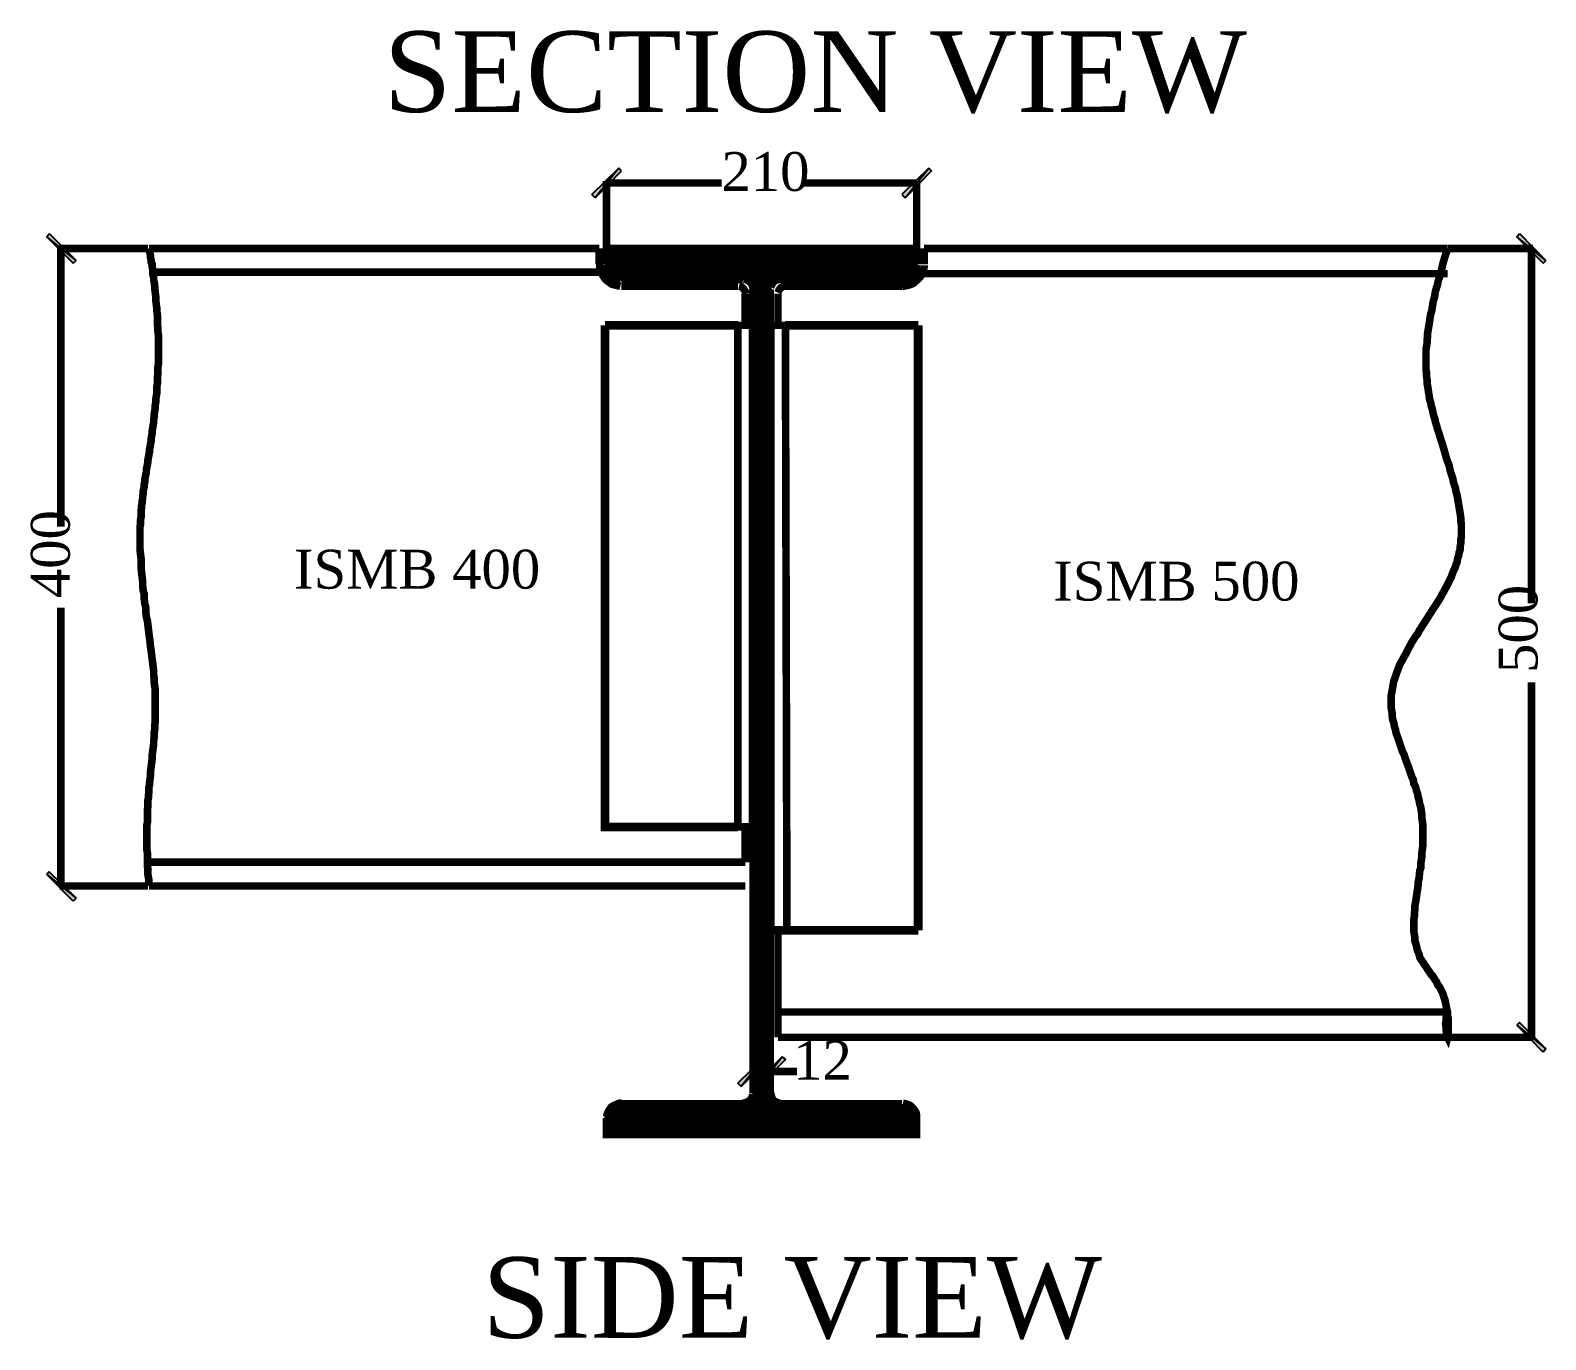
# Model space of a CAD drawing. Header units: millimetres. Extents: x 2741 to 2904, y 1625 to 1759.
# Drawn here: x 2752.2 to 2802.9, y 1625.7 to 1669.5 of the extents above; entities that cross this region are included whole.
import ezdxf

# ---------------------------------------------------------------- set-up
doc = ezdxf.new("R2010")
doc.units = ezdxf.units.MM
for name, color, linetype in [('H', 7, 'Continuous'), ('P', 7, 'Continuous'), ('T', 7, 'Continuous')]:
    doc.layers.add(name, color=color, linetype=linetype)
doc.styles.get("Standard").update_dxf_attribs({"font": 'arial.ttf'})

msp = doc.modelspace()

# ---------------------------------------------------------------- hatches: boundary and pattern name
at = {"layer": 'H', "linetype": 'Continuous'}
for points in [[(2771.052, 1663.864), (2770.964, 1663.952), (2771.846, 1664.852), (2771.934, 1664.746), (2771.052, 1663.864)], [(2781.424, 1663.864), (2781.318, 1663.952), (2782.217, 1664.852), (2782.306, 1664.746), (2781.424, 1663.864)], [(2753.695, 1661.765), (2753.607, 1661.677), (2752.708, 1662.559), (2752.813, 1662.647), (2753.695, 1661.765)], [(2802.855, 1661.765), (2802.784, 1661.677), (2801.885, 1662.559), (2801.973, 1662.647), (2802.855, 1661.765)], [(2753.695, 1640.422), (2753.607, 1640.334), (2752.708, 1641.216), (2752.813, 1641.322), (2753.695, 1640.422)], [(2802.855, 1635.377), (2802.784, 1635.289), (2801.885, 1636.171), (2801.973, 1636.277), (2802.855, 1635.377)], [(2775.938, 1634.143), (2775.85, 1634.231), (2776.732, 1635.13), (2776.82, 1635.025), (2775.938, 1634.143)], [(2776.538, 1634.143), (2776.432, 1634.231), (2777.331, 1635.13), (2777.42, 1635.025), (2776.538, 1634.143)]]:
    msp.add_hatch(color=256, dxfattribs=at).paths.add_polyline_path(points)

# ---------------------------------------------------------------- linework, layer by layer
at = {"layer": 'P'}
for points in [[(2770.946, 1663.97), (2771.846, 1664.852)], [(2771.846, 1664.852), (2771.052, 1663.864)], [(2771.846, 1664.852), (2771.052, 1663.864)], [(2771.934, 1664.764), (2771.846, 1664.852)], [(2782.217, 1664.852), (2781.318, 1663.97)], [(2781.424, 1663.864), (2782.217, 1664.852)], [(2781.424, 1663.864), (2782.217, 1664.852)], [(2782.217, 1664.852), (2782.306, 1664.764)], [(2771.052, 1663.864), (2771.934, 1664.764)], [(2782.306, 1664.764), (2781.424, 1663.864)], [(2771.052, 1663.864), (2770.946, 1663.97)], [(2781.318, 1663.97), (2781.424, 1663.864)], [(2752.708, 1662.559), (2752.796, 1662.665)], [(2753.695, 1661.765), (2752.708, 1662.559)], [(2752.708, 1662.559), (2753.589, 1661.677)], [(2753.695, 1661.765), (2752.708, 1662.559)], [(2752.796, 1662.665), (2753.695, 1661.765)], [(2801.885, 1662.559), (2801.973, 1662.665)], [(2802.855, 1661.765), (2801.885, 1662.559)], [(2801.885, 1662.559), (2802.767, 1661.677)], [(2802.855, 1661.765), (2801.885, 1662.559)], [(2801.973, 1662.665), (2802.855, 1661.765)], [(2753.589, 1661.677), (2753.695, 1661.765)], [(2802.767, 1661.677), (2802.855, 1661.765)], [(2752.796, 1641.322), (2752.708, 1641.234)], [(2752.708, 1641.234), (2753.695, 1640.44)], [(2752.708, 1641.234), (2753.695, 1640.44)], [(2753.589, 1640.334), (2752.708, 1641.234)], [(2753.695, 1640.44), (2752.796, 1641.322)], [(2753.695, 1640.44), (2753.589, 1640.334)], [(2801.973, 1636.277), (2801.885, 1636.189)], [(2801.885, 1636.189), (2802.855, 1635.395)], [(2801.885, 1636.189), (2802.855, 1635.395)], [(2802.767, 1635.289), (2801.885, 1636.189)], [(2802.855, 1635.395), (2801.973, 1636.277)], [(2775.832, 1634.249), (2776.732, 1635.13)], [(2776.732, 1635.13), (2775.938, 1634.143)], [(2776.732, 1635.13), (2775.938, 1634.143)], [(2775.938, 1634.143), (2776.82, 1635.042)], [(2777.314, 1635.13), (2776.432, 1634.249)], [(2776.52, 1634.143), (2777.314, 1635.13)], [(2776.52, 1634.143), (2777.314, 1635.13)], [(2777.42, 1635.042), (2776.52, 1634.143)], [(2776.82, 1635.042), (2776.732, 1635.13)], [(2777.314, 1635.13), (2777.42, 1635.042)], [(2802.855, 1635.395), (2802.767, 1635.289)], [(2775.938, 1634.143), (2775.832, 1634.249)], [(2776.432, 1634.249), (2776.52, 1634.143)]]:
    msp.add_lwpolyline(points, dxfattribs=at)
for points, const_width in [([(2771.44, 1662.189), (2771.44, 1664.429)], 0.254), ([(2771.44, 1664.358), (2775.285, 1664.358)], 0.254), ([(2781.812, 1664.358), (2777.966, 1664.358)], 0.254), ([(2781.812, 1662.189), (2781.812, 1664.429)], 0.254), ([(2756.094, 1662.171), (2753.131, 1662.171)], 0.254), ([(2753.184, 1662.171), (2753.184, 1652.858)], 0.254), ([(2756.129, 1662.171), (2756.147, 1662.083), (2756.165, 1662.012), (2756.182, 1661.924), (2756.182, 1661.853), (2756.2, 1661.783), (2756.2, 1661.712), (2756.235, 1661.642), (2756.235, 1661.554), (2756.253, 1661.483), (2756.253, 1661.412), (2756.253, 1661.342), (2756.271, 1661.271), (2756.288, 1661.183), (2756.288, 1661.113), (2756.306, 1661.042), (2756.324, 1660.901), (2756.324, 1660.83), (2756.341, 1660.689), (2756.359, 1660.548), (2756.359, 1660.425), (2756.376, 1660.284), (2756.394, 1660.16), (2756.394, 1660.072), (2756.412, 1659.948), (2756.412, 1659.754), (2756.412, 1659.631), (2756.429, 1659.507), (2756.429, 1659.384), (2756.447, 1659.26), (2756.447, 1659.119), (2756.447, 1659.014), (2756.447, 1658.89), (2756.447, 1658.767), (2756.447, 1658.643), (2756.447, 1658.537), (2756.447, 1658.431), (2756.447, 1658.308), (2756.429, 1658.202), (2756.429, 1658.096), (2756.429, 1657.973), (2756.412, 1657.867), (2756.412, 1657.761), (2756.412, 1657.655), (2756.394, 1657.55), (2756.394, 1657.444), (2756.394, 1657.338), (2756.376, 1657.232), (2756.359, 1657.126), (2756.359, 1657.038), (2756.341, 1656.932), (2756.341, 1656.826), (2756.324, 1656.738), (2756.306, 1656.632), (2756.306, 1656.544), (2756.288, 1656.456), (2756.288, 1656.35), (2756.271, 1656.262), (2756.253, 1656.156), (2756.235, 1656.068), (2756.235, 1655.98), (2756.218, 1655.891), (2756.2, 1655.803), (2756.2, 1655.715), (2756.182, 1655.627), (2756.165, 1655.521), (2756.147, 1655.45), (2756.147, 1655.362), (2756.129, 1655.274), (2756.112, 1655.186), (2756.094, 1655.098), (2756.094, 1655.027), (2756.077, 1654.939), (2756.059, 1654.851), (2756.041, 1654.763), (2756.041, 1654.674), (2756.024, 1654.604), (2756.006, 1654.516), (2755.988, 1654.445), (2755.988, 1654.357), (2755.971, 1654.286), (2755.971, 1654.198), (2755.953, 1654.128), (2755.935, 1654.039), (2755.935, 1653.951), (2755.918, 1653.881), (2755.918, 1653.81), (2755.9, 1653.722), (2755.9, 1653.651), (2755.883, 1653.563), (2755.883, 1653.493), (2755.865, 1653.404), (2755.865, 1653.334), (2755.865, 1653.246), (2755.865, 1653.175), (2755.847, 1653.087), (2755.847, 1653.016), (2755.847, 1652.946), (2755.83, 1652.858), (2755.83, 1652.787), (2755.83, 1652.716), (2755.83, 1652.628), (2755.83, 1652.558), (2755.83, 1652.487), (2755.83, 1652.399), (2755.83, 1652.328), (2755.83, 1652.24), (2755.83, 1652.17), (2755.83, 1652.099), (2755.847, 1651.94), (2755.865, 1651.799), (2755.865, 1651.64), (2755.865, 1651.482), (2755.883, 1651.341), (2755.9, 1651.182), (2755.918, 1651.041), (2755.918, 1650.9), (2755.935, 1650.741), (2755.971, 1650.6), (2755.971, 1650.441), (2755.988, 1650.3), (2756.024, 1650.159), (2756.024, 1650), (2756.041, 1649.859), (2756.077, 1649.718), (2756.094, 1649.577), (2756.112, 1649.436), (2756.129, 1649.277), (2756.147, 1649.153), (2756.165, 1649.012), (2756.182, 1648.854), (2756.2, 1648.73), (2756.218, 1648.589), (2756.235, 1648.448), (2756.253, 1648.307), (2756.271, 1648.166), (2756.288, 1648.042), (2756.288, 1647.901), (2756.306, 1647.778), (2756.306, 1647.636), (2756.324, 1647.513), (2756.341, 1647.425), (2756.341, 1647.301), (2756.341, 1647.178), (2756.341, 1647.054), (2756.341, 1646.913), (2756.341, 1646.719), (2756.341, 1646.596), (2756.341, 1646.472), (2756.341, 1646.349), (2756.324, 1646.225), (2756.324, 1646.102), (2756.306, 1645.978), (2756.306, 1645.837), (2756.288, 1645.714), (2756.288, 1645.59), (2756.271, 1645.467), (2756.253, 1645.343), (2756.235, 1645.202), (2756.235, 1645.079), (2756.218, 1644.955), (2756.2, 1644.814), (2756.182, 1644.691), (2756.182, 1644.55), (2756.165, 1644.409), (2756.147, 1644.285), (2756.147, 1644.215), (2756.129, 1644.144), (2756.129, 1644.003), (2756.112, 1643.862), (2756.112, 1643.791), (2756.094, 1643.721), (2756.094, 1643.65), (2756.094, 1643.562), (2756.094, 1643.491), (2756.077, 1643.421), (2756.077, 1643.35), (2756.077, 1643.28), (2756.077, 1643.191), (2756.077, 1643.121), (2756.077, 1643.033), (2756.077, 1642.962), (2756.059, 1642.874), (2756.059, 1642.803), (2756.059, 1642.715), (2756.059, 1642.645), (2756.059, 1642.556), (2756.059, 1642.486), (2756.059, 1642.398), (2756.059, 1642.31), (2756.059, 1642.221), (2756.059, 1642.133), (2756.059, 1642.063), (2756.077, 1641.957), (2756.077, 1641.869), (2756.077, 1641.78), (2756.077, 1641.692), (2756.077, 1641.604), (2756.077, 1641.516), (2756.094, 1641.428), (2756.094, 1641.322), (2756.094, 1641.234), (2756.112, 1641.128), (2756.129, 1641.04), (2756.129, 1640.934), (2756.129, 1640.845)], 0.254), ([(2771.193, 1662.171), (2756.129, 1662.171)], 0.254), ([(2771.193, 1662.171), (2771.193, 1661.642)], 0.254), ([(2771.44, 1662.03), (2771.581, 1662.171)], 0.254), ([(2771.44, 1661.818), (2771.793, 1662.171)], 0.254), ([(2771.44, 1661.589), (2772.022, 1662.171)], 0.254), ([(2781.812, 1661.642), (2781.812, 1662.171), (2771.44, 1662.171), (2771.44, 1661.642)], 0.254), ([(2771.493, 1661.412), (2772.234, 1662.171)], 0.254), ([(2771.581, 1661.289), (2772.463, 1662.171)], 0.254), ([(2771.705, 1661.183), (2772.692, 1662.171)], 0.254), ([(2771.881, 1661.13), (2772.904, 1662.171)], 0.254), ([(2772.11, 1661.13), (2773.133, 1662.171)], 0.254), ([(2772.322, 1661.13), (2773.345, 1662.171)], 0.254), ([(2772.551, 1661.13), (2773.574, 1662.171)], 0.254), ([(2772.763, 1661.13), (2773.804, 1662.171)], 0.254), ([(2772.992, 1661.13), (2774.015, 1662.171)], 0.254), ([(2773.222, 1661.13), (2774.245, 1662.171)], 0.254), ([(2773.433, 1661.13), (2774.456, 1662.171)], 0.254), ([(2773.663, 1661.13), (2774.686, 1662.171)], 0.254), ([(2773.874, 1661.13), (2774.915, 1662.171)], 0.254), ([(2774.086, 1661.13), (2775.127, 1662.171)], 0.254), ([(2774.315, 1661.13), (2775.338, 1662.171)], 0.254), ([(2774.527, 1661.13), (2775.568, 1662.171)], 0.254), ([(2774.756, 1661.13), (2775.779, 1662.171)], 0.254), ([(2774.985, 1661.13), (2776.009, 1662.171)], 0.254), ([(2775.197, 1661.13), (2776.238, 1662.171)], 0.254), ([(2775.426, 1661.13), (2776.449, 1662.171)], 0.254), ([(2775.656, 1661.13), (2776.679, 1662.171)], 0.254), ([(2775.867, 1661.13), (2776.89, 1662.171)], 0.254), ([(2776.079, 1661.13), (2777.12, 1662.171)], 0.254), ([(2776.22, 1661.042), (2777.349, 1662.171)], 0.254), ([(2776.308, 1660.919), (2777.561, 1662.171)], 0.254), ([(2776.344, 1660.707), (2777.79, 1662.171)], 0.254), ([(2776.344, 1660.495), (2778.002, 1662.171)], 0.254), ([(2777.19, 1661.13), (2778.231, 1662.171)], 0.254), ([(2777.42, 1661.13), (2778.46, 1662.171)], 0.254), ([(2777.649, 1661.13), (2778.672, 1662.171)], 0.254), ([(2777.878, 1661.13), (2778.901, 1662.171)], 0.254), ([(2778.09, 1661.13), (2779.113, 1662.171)], 0.254), ([(2778.302, 1661.13), (2779.325, 1662.171)], 0.254), ([(2778.531, 1661.13), (2779.554, 1662.171)], 0.254), ([(2778.743, 1661.13), (2779.783, 1662.171)], 0.254), ([(2778.972, 1661.13), (2779.995, 1662.171)], 0.254), ([(2779.201, 1661.13), (2780.224, 1662.171)], 0.254), ([(2779.413, 1661.13), (2780.436, 1662.171)], 0.254), ([(2779.642, 1661.13), (2780.665, 1662.171)], 0.254), ([(2779.854, 1661.13), (2780.894, 1662.171)], 0.254), ([(2780.083, 1661.13), (2781.106, 1662.171)], 0.254), ([(2780.312, 1661.13), (2781.335, 1662.171)], 0.254), ([(2780.524, 1661.13), (2781.547, 1662.171)], 0.254), ([(2780.753, 1661.13), (2781.776, 1662.171)], 0.254), ([(2782.059, 1661.642), (2782.059, 1662.171)], 0.254), ([(2782.059, 1662.171), (2799.574, 1662.171)], 0.254), ([(2799.574, 1662.171), (2799.433, 1661.73), (2799.38, 1661.501), (2799.327, 1661.289), (2799.257, 1661.077), (2799.239, 1660.971), (2799.204, 1660.866), (2799.168, 1660.742), (2799.151, 1660.636), (2799.133, 1660.53), (2799.098, 1660.425), (2799.08, 1660.319), (2799.063, 1660.213), (2799.045, 1660.09), (2799.01, 1659.984), (2798.992, 1659.878), (2798.974, 1659.754), (2798.957, 1659.649), (2798.939, 1659.543), (2798.921, 1659.437), (2798.904, 1659.331), (2798.904, 1659.225), (2798.886, 1659.102), (2798.886, 1658.996), (2798.869, 1658.89), (2798.851, 1658.784), (2798.851, 1658.678), (2798.851, 1658.555), (2798.851, 1658.449), (2798.851, 1658.326), (2798.851, 1658.22), (2798.851, 1658.114), (2798.869, 1658.008), (2798.869, 1657.902), (2798.886, 1657.779), (2798.886, 1657.673), (2798.904, 1657.567), (2798.921, 1657.461), (2798.939, 1657.338), (2798.957, 1657.232), (2798.974, 1657.109), (2799.01, 1657.003), (2799.027, 1656.897), (2799.063, 1656.791), (2799.08, 1656.685), (2799.115, 1656.562), (2799.151, 1656.456), (2799.168, 1656.35), (2799.204, 1656.244), (2799.239, 1656.121), (2799.274, 1656.015), (2799.345, 1655.786), (2799.415, 1655.574), (2799.539, 1655.133), (2799.627, 1654.904), (2799.645, 1654.798), (2799.68, 1654.674), (2799.715, 1654.569), (2799.75, 1654.463), (2799.768, 1654.357), (2799.803, 1654.251), (2799.839, 1654.145), (2799.856, 1654.022), (2799.892, 1653.916), (2799.909, 1653.81), (2799.927, 1653.704), (2799.944, 1653.598), (2799.962, 1653.493), (2799.98, 1653.387), (2799.997, 1653.281), (2800.015, 1653.157), (2800.015, 1653.052), (2800.033, 1652.946), (2800.033, 1652.84), (2800.033, 1652.734), (2800.033, 1652.628), (2800.033, 1652.522), (2800.015, 1652.417), (2800.015, 1652.311), (2799.997, 1652.205), (2799.997, 1652.099), (2799.962, 1652.011), (2799.944, 1651.905), (2799.909, 1651.799), (2799.892, 1651.693), (2799.856, 1651.588), (2799.821, 1651.482), (2799.768, 1651.376), (2799.733, 1651.288), (2799.698, 1651.182), (2799.645, 1651.076), (2799.592, 1650.97), (2799.539, 1650.864), (2799.486, 1650.776), (2799.433, 1650.67), (2799.38, 1650.582), (2799.327, 1650.476), (2799.257, 1650.37), (2799.204, 1650.282), (2799.133, 1650.176), (2799.063, 1650.071), (2798.939, 1649.877), (2798.816, 1649.683), (2798.692, 1649.489), (2798.622, 1649.383), (2798.569, 1649.277), (2798.498, 1649.189), (2798.445, 1649.1), (2798.375, 1648.995), (2798.322, 1648.889), (2798.269, 1648.801), (2798.216, 1648.695), (2798.163, 1648.589), (2798.11, 1648.501), (2798.057, 1648.395), (2798.004, 1648.307), (2797.951, 1648.201), (2797.916, 1648.095), (2797.881, 1648.007), (2797.845, 1647.901), (2797.81, 1647.795), (2797.775, 1647.707), (2797.757, 1647.619), (2797.74, 1647.513), (2797.722, 1647.407), (2797.704, 1647.301), (2797.687, 1647.213), (2797.687, 1647.107), (2797.687, 1647.001), (2797.687, 1646.896), (2797.687, 1646.807), (2797.704, 1646.702), (2797.722, 1646.596), (2797.722, 1646.508), (2797.74, 1646.402), (2797.775, 1646.296), (2797.793, 1646.19), (2797.828, 1646.084), (2797.845, 1645.978), (2797.881, 1645.873), (2797.916, 1645.784), (2797.951, 1645.679), (2797.987, 1645.573), (2798.022, 1645.467), (2798.057, 1645.361), (2798.11, 1645.255), (2798.145, 1645.149), (2798.181, 1645.044), (2798.269, 1644.814), (2798.304, 1644.708), (2798.339, 1644.603), (2798.375, 1644.497), (2798.428, 1644.391), (2798.445, 1644.267), (2798.498, 1644.162), (2798.533, 1644.038), (2798.569, 1643.932), (2798.586, 1643.826), (2798.622, 1643.703), (2798.639, 1643.597), (2798.674, 1643.491), (2798.692, 1643.368), (2798.71, 1643.244), (2798.71, 1643.139), (2798.727, 1643.015), (2798.745, 1642.892), (2798.745, 1642.768), (2798.745, 1642.662), (2798.745, 1642.539), (2798.745, 1642.415), (2798.745, 1642.292), (2798.745, 1642.186), (2798.727, 1642.063), (2798.71, 1641.939), (2798.71, 1641.816), (2798.692, 1641.692), (2798.674, 1641.586), (2798.674, 1641.445), (2798.639, 1641.339), (2798.622, 1641.11), (2798.586, 1640.969), (2798.586, 1640.863), (2798.569, 1640.74), (2798.551, 1640.634), (2798.533, 1640.51), (2798.516, 1640.387), (2798.498, 1640.281), (2798.48, 1640.175), (2798.48, 1640.052), (2798.463, 1639.946), (2798.463, 1639.84), (2798.445, 1639.734), (2798.445, 1639.628), (2798.445, 1639.523), (2798.445, 1639.417), (2798.445, 1639.311), (2798.463, 1639.205), (2798.48, 1639.117), (2798.48, 1639.011), (2798.516, 1638.905), (2798.533, 1638.835), (2798.551, 1638.729), (2798.586, 1638.641), (2798.622, 1638.552), (2798.639, 1638.464), (2798.692, 1638.376), (2798.745, 1638.305), (2798.798, 1638.217), (2798.851, 1638.147), (2798.904, 1638.059), (2798.957, 1637.988), (2799.01, 1637.9), (2799.08, 1637.829), (2799.133, 1637.741), (2799.204, 1637.635), (2799.239, 1637.547), (2799.309, 1637.459), (2799.362, 1637.353), (2799.415, 1637.247), (2799.451, 1637.124), (2799.486, 1637.035), (2799.504, 1636.93), (2799.521, 1636.859), (2799.539, 1636.753), (2799.556, 1636.683), (2799.574, 1636.612), (2799.574, 1636.489), (2799.592, 1636.418), (2799.592, 1636.33), (2799.592, 1636.259), (2799.592, 1636.189), (2799.592, 1636.101), (2799.592, 1636.012), (2799.592, 1635.924), (2799.592, 1635.854), (2799.574, 1635.783), (2799.539, 1635.854), (2799.539, 1635.942), (2799.521, 1636.03), (2799.521, 1636.136), (2799.504, 1636.242), (2799.521, 1636.312), (2799.521, 1636.418), (2799.539, 1636.524), (2799.556, 1636.612), (2799.574, 1636.683)], 0.254), ([(2799.592, 1662.171), (2802.432, 1662.171)], 0.254), ([(2802.379, 1662.171), (2802.379, 1650.3)], 0.254), ([(2771.211, 1661.642), (2771.211, 1661.536), (2771.228, 1661.465), (2771.246, 1661.395), (2771.281, 1661.324), (2771.317, 1661.254), (2771.352, 1661.201), (2771.387, 1661.148), (2771.44, 1661.095), (2771.493, 1661.06), (2771.564, 1661.007), (2771.616, 1660.971), (2771.687, 1660.954), (2771.758, 1660.936), (2771.828, 1660.919), (2771.899, 1660.901)], 0.254), ([(2771.44, 1661.642), (2771.458, 1661.571), (2771.475, 1661.465), (2771.511, 1661.395), (2771.581, 1661.307), (2771.652, 1661.254), (2771.722, 1661.201), (2771.81, 1661.165), (2771.916, 1661.148)], 0.254), ([(2780.965, 1661.13), (2781.812, 1661.977)], 0.254), ([(2781.194, 1661.13), (2781.812, 1661.765)], 0.254), ([(2771.246, 1661.377), (2756.129, 1661.377)], 0.254), ([(2771.934, 1661.13), (2775.991, 1661.13)], 0.254), ([(2776.344, 1660.813), (2776.326, 1660.883), (2776.291, 1660.989), (2776.22, 1661.06), (2776.132, 1661.113), (2776.044, 1661.148)], 0.254), ([(2777.279, 1661.148), (2777.19, 1661.13), (2777.084, 1661.095), (2777.014, 1661.042), (2776.961, 1660.954), (2776.926, 1660.866)], 0.254), ([(2777.261, 1661.13), (2781.318, 1661.13)], 0.254), ([(2781.318, 1661.148), (2781.406, 1661.148), (2781.494, 1661.183), (2781.582, 1661.218), (2781.653, 1661.271), (2781.724, 1661.342), (2781.776, 1661.43), (2781.794, 1661.518), (2781.812, 1661.624)], 0.254), ([(2781.318, 1660.901), (2781.441, 1660.919), (2781.512, 1660.936), (2781.582, 1660.954), (2781.635, 1660.971), (2781.706, 1661.007), (2781.759, 1661.06), (2781.812, 1661.095), (2781.865, 1661.148), (2781.918, 1661.201), (2781.953, 1661.254), (2781.988, 1661.324), (2782.023, 1661.395), (2782.041, 1661.465), (2782.059, 1661.536), (2782.059, 1661.606)], 0.254), ([(2781.424, 1661.148), (2781.794, 1661.536)], 0.254), ([(2781.988, 1661.324), (2799.574, 1661.324)], 0.254), ([(2771.934, 1660.901), (2775.832, 1660.901)], 0.254), ([(2776.097, 1660.654), (2776.079, 1660.725), (2776.026, 1660.813), (2775.956, 1660.883), (2775.867, 1660.901)], 0.254), ([(2776.079, 1660.654), (2776.079, 1659.596)], 0.254), ([(2776.079, 1659.596), (2776.079, 1660.654), (2776.079, 1659.596)], 0.254), ([(2776.344, 1660.795), (2776.344, 1641.639)], 0.296), ([(2776.344, 1660.266), (2776.926, 1660.866)], 0.254), ([(2776.344, 1660.795), (2776.344, 1633.913)], 0.254), ([(2776.344, 1660.054), (2776.908, 1660.636)], 0.254), ([(2776.908, 1660.795), (2776.908, 1633.913)], 0.254), ([(2777.42, 1660.901), (2777.349, 1660.901), (2777.261, 1660.848), (2777.208, 1660.777), (2777.173, 1660.689)], 0.254), ([(2777.173, 1659.596), (2777.173, 1660.654)], 0.254), ([(2777.42, 1660.901), (2781.318, 1660.901)], 0.254), ([(2776.344, 1659.825), (2776.908, 1660.425)], 0.254), ([(2776.344, 1659.596), (2776.908, 1660.195)], 0.254), ([(2771.387, 1659.596), (2775.832, 1659.596)], 0.296), ([(2775.832, 1642.821), (2771.387, 1642.821), (2771.387, 1659.596)], 0.296), ([(2776.344, 1659.384), (2776.908, 1659.966)], 0.254), ([(2776.344, 1659.155), (2776.908, 1659.754)], 0.254), ([(2776.908, 1659.596), (2776.908, 1639.364)], 0.296), ([(2777.173, 1659.596), (2777.173, 1660.001)], 0.254), ([(2781.865, 1659.596), (2777.42, 1659.596)], 0.296), ([(2781.865, 1659.596), (2781.865, 1639.364)], 0.296), ([(2775.832, 1659.596), (2775.832, 1642.821)], 0.254), ([(2775.832, 1659.596), (2776.344, 1659.596)], 0.254), ([(2776.344, 1659.596), (2776.344, 1642.821)], 0.254), ([(2776.344, 1658.943), (2776.908, 1659.525)], 0.254), ([(2776.344, 1658.714), (2776.908, 1659.313)], 0.254), ([(2777.42, 1659.596), (2776.908, 1659.596)], 0.254), ([(2777.473, 1639.364), (2777.42, 1659.596)], 0.254), ([(2776.344, 1658.484), (2776.908, 1659.084)], 0.254), ([(2776.344, 1658.273), (2776.908, 1658.855)], 0.254), ([(2776.344, 1658.061), (2776.908, 1658.643)], 0.254), ([(2776.344, 1657.832), (2776.908, 1658.431)], 0.254), ([(2776.344, 1657.62), (2776.908, 1658.202)], 0.254), ([(2776.344, 1657.391), (2776.908, 1657.99)], 0.254), ([(2776.344, 1657.161), (2776.908, 1657.761)], 0.254), ([(2776.344, 1656.95), (2776.908, 1657.532)], 0.254), ([(2776.344, 1656.72), (2776.908, 1657.32)], 0.254), ([(2776.344, 1656.509), (2776.908, 1657.091)], 0.254), ([(2776.344, 1656.28), (2776.908, 1656.879)], 0.254), ([(2776.344, 1656.05), (2776.908, 1656.65)], 0.254), ([(2776.344, 1655.839), (2776.908, 1656.421)], 0.254), ([(2776.344, 1655.609), (2776.908, 1656.209)], 0.254), ([(2776.344, 1655.398), (2776.908, 1655.98)], 0.254), ([(2776.344, 1655.168), (2776.908, 1655.768)], 0.254), ([(2776.344, 1654.939), (2776.908, 1655.539)], 0.254), ([(2776.344, 1654.727), (2776.908, 1655.309)], 0.254), ([(2776.344, 1654.498), (2776.908, 1655.098)], 0.254), ([(2776.344, 1654.286), (2776.908, 1654.868)], 0.254), ([(2776.344, 1654.057), (2776.908, 1654.657)], 0.254), ([(2776.344, 1653.845), (2776.908, 1654.445)], 0.254), ([(2776.344, 1653.616), (2776.908, 1654.216)], 0.254), ([(2776.344, 1653.404), (2776.908, 1653.986)], 0.254), ([(2776.344, 1653.175), (2776.908, 1653.775)], 0.254), ([(2776.344, 1652.963), (2776.908, 1653.545)], 0.254), ([(2776.344, 1652.734), (2776.908, 1653.334)], 0.254), ([(2776.344, 1652.505), (2776.908, 1653.105)], 0.254), ([(2776.344, 1652.293), (2776.908, 1652.875)], 0.254), ([(2776.344, 1652.064), (2776.908, 1652.664)], 0.254), ([(2776.344, 1651.852), (2776.908, 1652.434)], 0.254), ([(2776.344, 1651.623), (2776.908, 1652.223)], 0.254), ([(2776.344, 1651.394), (2776.908, 1651.993)], 0.254), ([(2776.344, 1651.182), (2776.908, 1651.764)], 0.254), ([(2776.344, 1650.953), (2776.908, 1651.552)], 0.254), ([(2776.344, 1650.741), (2776.908, 1651.323)], 0.254), ([(2776.344, 1650.512), (2776.908, 1651.111)], 0.254), ([(2776.344, 1650.282), (2776.908, 1650.882)], 0.254), ([(2776.344, 1650.071), (2776.908, 1650.653)], 0.254), ([(2753.184, 1640.845), (2753.184, 1650.159)], 0.254), ([(2776.344, 1649.859), (2776.908, 1650.441)], 0.254), ([(2776.344, 1649.63), (2776.908, 1650.229)], 0.254), ([(2776.344, 1649.418), (2776.908, 1650)], 0.254), ([(2776.344, 1649.189), (2776.908, 1649.788)], 0.254), ([(2776.344, 1648.959), (2776.908, 1649.559)], 0.254), ([(2776.344, 1648.748), (2776.908, 1649.33)], 0.254), ([(2776.344, 1648.518), (2776.908, 1649.118)], 0.254), ([(2776.344, 1648.307), (2776.908, 1648.889)], 0.254), ([(2776.344, 1648.077), (2776.908, 1648.677)], 0.254), ([(2776.344, 1647.848), (2776.908, 1648.448)], 0.254), ([(2776.344, 1647.636), (2776.908, 1648.219)], 0.254), ([(2776.344, 1647.407), (2776.908, 1648.007)], 0.254), ([(2776.344, 1647.195), (2776.908, 1647.778)], 0.254), ([(2776.344, 1646.966), (2776.908, 1647.566)], 0.254), ([(2802.379, 1635.783), (2802.379, 1647.654)], 0.254), ([(2776.344, 1646.737), (2776.908, 1647.337)], 0.254), ([(2776.344, 1646.525), (2776.908, 1647.107)], 0.254), ([(2776.344, 1646.296), (2776.908, 1646.896)], 0.254), ([(2776.344, 1646.084), (2776.908, 1646.666)], 0.254), ([(2776.344, 1645.855), (2776.908, 1646.455)], 0.254), ([(2776.344, 1645.643), (2776.908, 1646.243)], 0.254), ([(2776.344, 1645.414), (2776.908, 1646.014)], 0.254), ([(2776.344, 1645.202), (2776.908, 1645.784)], 0.254), ([(2776.344, 1644.973), (2776.908, 1645.573)], 0.254), ([(2776.344, 1644.761), (2776.908, 1645.343)], 0.254), ([(2776.344, 1644.532), (2776.908, 1645.132)], 0.254), ([(2776.344, 1644.303), (2776.908, 1644.902)], 0.254), ([(2776.344, 1644.091), (2776.908, 1644.673)], 0.254), ([(2776.344, 1643.862), (2776.908, 1644.461)], 0.254), ([(2776.344, 1643.65), (2776.908, 1644.232)], 0.254), ([(2776.344, 1643.421), (2776.908, 1644.02)], 0.254), ([(2776.344, 1643.191), (2776.908, 1643.791)], 0.254), ([(2776.344, 1642.98), (2776.908, 1643.562)], 0.254), ([(2776.344, 1642.75), (2776.908, 1643.35)], 0.254), ([(2776.344, 1642.539), (2776.908, 1643.121)], 0.254), ([(2776.344, 1642.31), (2776.908, 1642.909)], 0.254), ([(2775.832, 1642.821), (2776.344, 1642.821)], 0.254), ([(2776.079, 1641.639), (2776.079, 1642.821)], 0.254), ([(2776.344, 1642.08), (2776.908, 1642.68)], 0.254), ([(2776.344, 1641.869), (2776.908, 1642.451)], 0.254), ([(2776.344, 1641.639), (2776.908, 1642.239)], 0.254), ([(2776.344, 1641.428), (2776.908, 1642.027)], 0.254), ([(2771.44, 1641.639), (2756.129, 1641.639)], 0.254), ([(2771.44, 1641.639), (2776.079, 1641.639)], 0.254), ([(2776.344, 1641.216), (2776.908, 1641.798)], 0.254), ([(2776.344, 1640.987), (2776.908, 1641.586)], 0.254), ([(2776.344, 1640.757), (2776.908, 1641.357)], 0.254), ([(2776.344, 1640.546), (2776.908, 1641.128)], 0.254), ([(2776.344, 1640.316), (2776.908, 1640.916)], 0.254), ([(2756.094, 1640.845), (2753.131, 1640.845)], 0.254), ([(2771.44, 1640.845), (2756.129, 1640.845)], 0.254), ([(2771.44, 1640.845), (2776.079, 1640.845)], 0.254), ([(2776.344, 1640.105), (2776.908, 1640.687)], 0.254), ([(2776.344, 1639.875), (2776.908, 1640.475)], 0.254), ([(2776.344, 1639.646), (2776.908, 1640.246)], 0.254), ([(2776.344, 1639.434), (2776.908, 1640.016)], 0.254), ([(2776.344, 1639.205), (2776.908, 1639.805)], 0.254), ([(2776.344, 1638.993), (2776.908, 1639.575)], 0.254), ([(2776.344, 1638.764), (2776.908, 1639.364)], 0.254), ([(2776.908, 1639.364), (2781.865, 1639.364)], 0.296), ([(2777.173, 1637.282), (2777.173, 1639.364)], 0.254), ([(2777.772, 1639.364), (2777.667, 1639.364)], 0.254), ([(2778.072, 1639.364), (2777.949, 1639.364)], 0.254), ([(2778.372, 1639.364), (2778.249, 1639.364)], 0.254), ([(2778.672, 1639.364), (2778.531, 1639.364)], 0.254), ([(2778.954, 1639.364), (2778.831, 1639.364)], 0.254), ([(2779.254, 1639.364), (2779.131, 1639.364)], 0.254), ([(2779.554, 1639.364), (2779.43, 1639.364)], 0.254), ([(2779.854, 1639.364), (2779.73, 1639.364)], 0.254), ([(2780.154, 1639.364), (2780.013, 1639.364)], 0.254), ([(2780.436, 1639.364), (2780.312, 1639.364)], 0.254), ([(2780.736, 1639.364), (2780.612, 1639.364)], 0.254), ([(2781.036, 1639.364), (2780.912, 1639.364)], 0.254), ([(2781.335, 1639.364), (2781.212, 1639.364)], 0.254), ([(2781.635, 1639.364), (2781.494, 1639.364)], 0.254), ([(2776.344, 1638.535), (2776.908, 1639.135)], 0.254), ([(2776.344, 1638.323), (2776.908, 1638.905)], 0.254), ([(2776.344, 1638.094), (2776.908, 1638.694)], 0.254), ([(2776.344, 1637.882), (2776.908, 1638.464)], 0.254), ([(2776.344, 1637.653), (2776.908, 1638.253)], 0.254), ([(2776.344, 1637.424), (2776.908, 1638.023)], 0.254), ([(2776.344, 1637.212), (2776.908, 1637.812)], 0.254), ([(2776.344, 1637), (2776.908, 1637.582)], 0.254), ([(2776.344, 1636.771), (2776.908, 1637.371)], 0.254), ([(2776.344, 1636.559), (2776.908, 1637.141)], 0.254), ([(2776.344, 1636.33), (2776.908, 1636.93)], 0.254), ([(2777.173, 1635.783), (2777.173, 1636.63), (2777.173, 1637.282)], 0.254), ([(2776.344, 1636.101), (2776.908, 1636.7)], 0.254), ([(2776.344, 1635.889), (2776.908, 1636.471)], 0.254), ([(2781.812, 1636.63), (2777.173, 1636.63)], 0.254), ([(2781.812, 1636.63), (2799.574, 1636.63)], 0.254), ([(2776.344, 1635.66), (2776.908, 1636.259)], 0.254), ([(2776.344, 1635.448), (2776.908, 1636.03)], 0.254), ([(2776.344, 1635.219), (2776.908, 1635.818)], 0.254), ([(2781.812, 1635.783), (2777.173, 1635.783)], 0.254), ([(2781.812, 1635.783), (2799.574, 1635.783)], 0.254), ([(2799.592, 1635.783), (2802.432, 1635.783)], 0.254), ([(2776.344, 1634.989), (2776.908, 1635.589)], 0.254), ([(2776.344, 1634.778), (2776.908, 1635.36)], 0.254), ([(2776.344, 1634.548), (2776.908, 1635.148)], 0.254), ([(2776.344, 1634.337), (2776.908, 1634.919)], 0.254), ([(2776.326, 1633.878), (2776.908, 1634.478)], 0.254), ([(2776.344, 1634.107), (2776.908, 1634.707)], 0.254), ([(2776.344, 1633.949), (2776.344, 1634.707)], 0.254), ([(2776.344, 1634.637), (2776.908, 1634.637), (2777.808, 1634.637)], 0.254), ([(2776.908, 1633.949), (2776.908, 1634.707)], 0.254), ([(2775.197, 1632.538), (2776.908, 1634.249)], 0.254), ([(2775.426, 1632.538), (2776.908, 1634.037)], 0.254), ([(2775.656, 1632.538), (2776.943, 1633.825)], 0.254), ([(2775.991, 1633.578), (2776.079, 1633.596), (2776.167, 1633.631), (2776.238, 1633.684), (2776.308, 1633.772), (2776.326, 1633.878)], 0.254), ([(2776.926, 1633.931), (2776.943, 1633.843), (2776.979, 1633.737), (2777.032, 1633.666), (2777.12, 1633.614), (2777.226, 1633.578)], 0.254), ([(2771.934, 1633.578), (2771.863, 1633.578), (2771.775, 1633.543), (2771.687, 1633.508), (2771.599, 1633.455), (2771.546, 1633.384), (2771.493, 1633.296), (2771.458, 1633.208), (2771.44, 1633.12)], 0.254), ([(2771.44, 1632.996), (2772.022, 1633.561)], 0.254), ([(2771.44, 1632.767), (2772.234, 1633.561)], 0.254), ([(2771.44, 1632.555), (2772.463, 1633.561)], 0.254), ([(2771.475, 1633.243), (2771.775, 1633.543)], 0.254), ([(2771.652, 1632.538), (2772.692, 1633.561)], 0.254), ([(2771.881, 1632.538), (2772.904, 1633.561)], 0.254), ([(2775.991, 1633.561), (2771.934, 1633.561)], 0.254), ([(2772.11, 1632.538), (2773.133, 1633.561)], 0.254), ([(2772.322, 1632.538), (2773.345, 1633.561)], 0.254), ([(2772.551, 1632.538), (2773.574, 1633.561)], 0.254), ([(2772.763, 1632.538), (2773.804, 1633.561)], 0.254), ([(2772.992, 1632.538), (2774.015, 1633.561)], 0.254), ([(2773.222, 1632.538), (2774.245, 1633.561)], 0.254), ([(2773.433, 1632.538), (2774.456, 1633.561)], 0.254), ([(2773.663, 1632.538), (2774.686, 1633.561)], 0.254), ([(2773.874, 1632.538), (2774.915, 1633.561)], 0.254), ([(2774.104, 1632.538), (2775.127, 1633.561)], 0.254), ([(2774.333, 1632.538), (2775.356, 1633.561)], 0.254), ([(2774.527, 1632.538), (2775.568, 1633.561)], 0.254), ([(2774.756, 1632.538), (2775.779, 1633.561)], 0.254), ([(2774.985, 1632.538), (2776.009, 1633.561)], 0.254), ([(2775.867, 1632.538), (2777.014, 1633.684)], 0.254), ([(2776.097, 1632.538), (2777.137, 1633.596)], 0.254), ([(2776.308, 1632.538), (2777.349, 1633.561)], 0.254), ([(2776.538, 1632.538), (2777.561, 1633.561)], 0.254), ([(2776.767, 1632.538), (2777.79, 1633.561)], 0.254), ([(2776.979, 1632.538), (2778.002, 1633.561)], 0.254), ([(2777.208, 1632.538), (2778.231, 1633.561)], 0.254), ([(2781.318, 1633.561), (2777.261, 1633.561)], 0.254), ([(2777.42, 1632.538), (2778.46, 1633.561)], 0.254), ([(2777.649, 1632.538), (2778.672, 1633.561)], 0.254), ([(2777.878, 1632.538), (2778.901, 1633.561)], 0.254), ([(2778.09, 1632.538), (2779.113, 1633.561)], 0.254), ([(2778.319, 1632.538), (2779.342, 1633.561)], 0.254), ([(2778.531, 1632.538), (2779.572, 1633.561)], 0.254), ([(2778.743, 1632.538), (2779.783, 1633.561)], 0.254), ([(2778.972, 1632.538), (2779.995, 1633.561)], 0.254), ([(2779.201, 1632.538), (2780.224, 1633.561)], 0.254), ([(2779.413, 1632.538), (2780.436, 1633.561)], 0.254), ([(2779.642, 1632.538), (2780.665, 1633.561)], 0.254), ([(2779.854, 1632.538), (2780.894, 1633.561)], 0.254), ([(2780.083, 1632.538), (2781.106, 1633.561)], 0.254), ([(2780.312, 1632.538), (2781.335, 1633.561)], 0.254), ([(2780.524, 1632.538), (2781.512, 1633.525)], 0.254), ([(2780.753, 1632.538), (2781.653, 1633.437)], 0.254), ([(2780.965, 1632.538), (2781.741, 1633.331)], 0.254), ([(2781.812, 1633.084), (2781.812, 1633.155), (2781.794, 1633.261), (2781.741, 1633.349), (2781.688, 1633.42), (2781.618, 1633.49), (2781.547, 1633.525), (2781.441, 1633.561), (2781.353, 1633.578)], 0.254), ([(2771.44, 1633.084), (2771.44, 1632.538), (2781.812, 1632.538), (2781.812, 1633.084)], 0.254), ([(2781.194, 1632.538), (2781.812, 1633.155)], 0.254), ([(2781.424, 1632.538), (2781.812, 1632.943)], 0.254), ([(2781.635, 1632.538), (2781.812, 1632.714)], 0.254)]:
    msp.add_lwpolyline(points, dxfattribs=dict(at, const_width=const_width))

# ---------------------------------------------------------------- texts
at = {"layer": 'T', "attachment_point": 7}
for s, insert, char_height in [('{\\fTimes New Roman|b0|i0|c0|p18;SECTION VIEW}', (2763.981, 1666.672), 2.7), ('{\\fTimes New Roman|b0|i0|c0|p18;210}', (2775.281, 1664.072), 1.3), ('{\\fTimes New Roman|b0|i0|c0|p18;ISMB 400}', (2760.981, 1650.772), 1.3), ('{\\fTimes New Roman|b0|i0|c0|p18;ISMB 500}', (2786.381, 1650.372), 1.3), ('{\\fTimes New Roman|b0|i0|c0|p18;12}', (2777.681, 1634.372), 1.3), ('{\\fTimes New Roman|b0|i0|c0|p18;SIDE VIEW}', (2767.281, 1625.672), 2.7)]:
    msp.add_mtext(s, dxfattribs=dict(at, insert=insert, char_height=char_height))
at = {"layer": 'T', "char_height": 1.3, "attachment_point": 1, "rotation": 90}
for s, insert in [('{\\fTimes New Roman|b0|i0|c0|p18;400}', (2752.181, 1650.472)), ('{\\fTimes New Roman|b0|i0|c0|p18;500}', (2801.281, 1647.972))]:
    msp.add_mtext(s, dxfattribs=dict(at, insert=insert))

doc.saveas('drawing.dxf')
